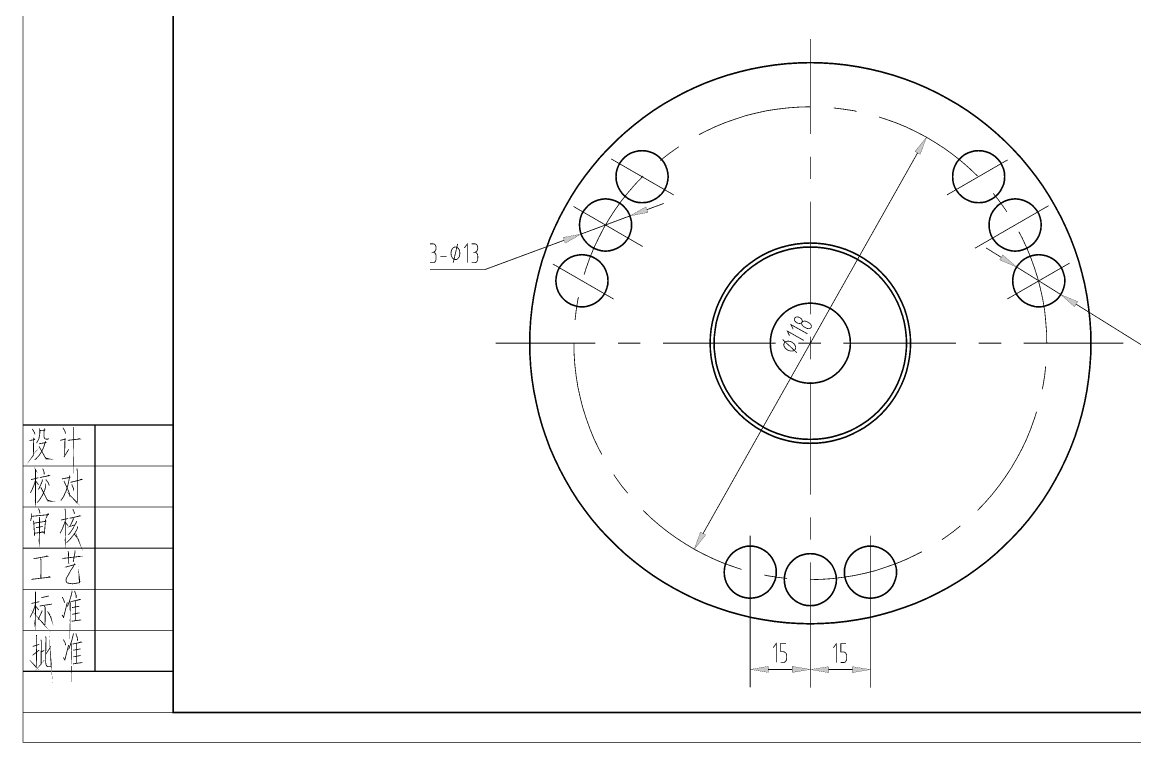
# Model space of a CAD drawing. Header units: millimetres. Extents: x -134 to 1622, y -8 to 444.
# Drawn here: x 0.7 to 276.8, y 0.8 to 179.6 of the extents above; entities that cross this region are included whole.
import ezdxf

# ---------------------------------------------------------------- set-up
doc = ezdxf.new("R2010")
doc.units = ezdxf.units.MM
doc.header["$LTSCALE"] = 0.25
doc.layers.add('H', color=7, linetype='Continuous')
doc.layers.add('P', color=7, linetype='Continuous')

msp = doc.modelspace()

# ---------------------------------------------------------------- hatches: boundary and pattern name
at = {"layer": 'H', "linetype": 'Continuous'}
for points in [[(222.2585, 147.54), (223.5815, 146.799), (225.116, 151.059), (222.2585, 147.54)], [(155.504, 133.782), (156.0065, 132.3795), (151.535, 131.5335), (155.504, 133.782)], [(134.9465, 126.189), (135.476, 124.7595), (139.4435, 127.0095), (134.9465, 126.189)], [(244.0865, 121.8495), (243.293, 120.606), (247.4735, 118.86), (244.0865, 121.8495)], [(262.6610000000001, 110.2605), (261.8675, 108.99), (258.4535, 112.0065), (262.6610000000001, 110.2605)], [(169.025, 53.0835), (170.321, 52.34399999999999), (167.4905, 48.825), (169.025, 53.0835)], [(185.852, 19.746), (185.852, 18.2385), (181.3805, 18.9795), (185.852, 19.746)], [(191.831, 19.746), (191.831, 18.2385), (196.3025, 18.9795), (191.831, 19.746)], [(200.774, 19.668), (200.774, 18.186), (196.3025, 18.9525), (200.774, 19.668)], [(206.7545, 19.668), (206.7545, 18.186), (211.226, 18.9525), (206.7545, 19.668)]]:
    msp.add_hatch(color=256, dxfattribs=at).paths.add_polyline_path(points)

# ---------------------------------------------------------------- linework, layer by layer
at = {"layer": 'P'}
for points, const_width in [([(0.935, 0.8819999999999999), (627.494, 0.8819999999999999), (627.494, 443.9265), (0.935, 443.9265), (0.935, 0.8819999999999999)], 0.198), ([(38.2145, 8.315999999999999), (620.0600000000001, 8.315999999999999), (620.0600000000001, 436.4925), (38.2145, 436.4925), (38.2145, 8.315999999999999)], 0.3945), ([(196.277, 151.8795), (196.277, 175.401)], 0.198), ([(265.9145, 99.942), (265.862, 102.906), (265.6505, 105.8415), (265.3325, 108.7785), (264.9095, 111.7155), (264.3545, 114.627), (263.6660000000001, 117.4575), (262.8725000000001, 120.342), (261.9470000000001, 123.12), (260.888, 125.9235), (259.724, 128.6235), (258.4535, 131.295), (257.051, 133.8885), (255.5705, 136.455), (253.982, 138.942), (252.263, 141.3495), (250.463, 143.6505), (248.558, 145.953), (246.548, 148.122), (244.457, 150.213), (242.288, 152.1975), (240.0395, 154.1025), (237.6845, 155.928), (235.277, 157.647), (232.7885, 159.2355), (230.222, 160.716), (227.63, 162.1185), (224.957, 163.389), (222.2585, 164.553), (219.5075, 165.585), (216.6755, 166.5105), (213.845, 167.3055), (210.9605, 167.9925), (208.0775, 168.549), (205.1405, 168.9975), (202.2035, 169.3155), (199.2395, 169.5015), (196.277, 169.581), (193.34, 169.5015), (190.376, 169.3155), (187.466, 168.9975), (184.529, 168.549), (181.619, 167.9925), (178.7615, 167.3055), (175.904, 166.5105), (173.099, 165.585), (170.321, 164.553), (167.6225, 163.389), (164.9495, 162.1185), (162.3575, 160.716), (159.764, 159.2355), (157.304, 157.647), (154.8965, 155.928), (152.567, 154.1025), (150.2915, 152.1975), (148.1225, 150.213), (146.033, 148.122), (144.0215, 145.953), (142.1165, 143.6505), (140.318, 141.3495), (138.5975, 138.942), (137.0105, 136.455), (135.5285, 133.8885), (134.126, 131.295), (132.8555, 128.6235), (131.666, 125.9235), (130.6595, 123.12), (129.707, 120.342), (128.9135, 117.4575), (128.252, 114.627), (127.67, 111.7155), (127.22, 108.7785), (126.9035, 105.8415), (126.7175, 102.906), (126.665, 99.942), (126.7175, 96.978), (126.9035, 94.041), (127.22, 91.07849999999999), (127.67, 88.1685), (128.252, 85.28399999999999), (128.9135, 82.374), (129.707, 79.569), (130.6595, 76.7385), (131.666, 73.9605), (132.8555, 71.26050000000001), (134.126, 68.61599999999999), (135.5285, 65.99549999999999), (137.0105, 63.42899999999999), (138.5975, 60.94199999999999), (140.318, 58.53449999999999), (142.1165, 56.1795), (144.0215, 53.931), (146.033, 51.7875), (148.1225, 49.698), (150.2915, 47.6865), (152.567, 45.7815), (154.8965, 43.983), (157.304, 42.2625), (159.764, 40.6755), (162.3575, 39.1665), (164.9495, 37.791), (167.6225, 36.495), (170.321, 35.331), (173.099, 34.326), (175.904, 33.37349999999999), (178.7615, 32.5785), (181.619, 31.8645), (184.529, 31.335), (187.466, 30.885), (190.376, 30.5685), (193.34, 30.3825), (196.277, 30.303), (199.2395, 30.3825), (202.2035, 30.5685), (205.1405, 30.885), (208.0775, 31.335), (210.9605, 31.8645), (213.845, 32.5785), (216.6755, 33.37349999999999), (219.5075, 34.326), (222.2585, 35.331), (224.957, 36.495), (227.63, 37.791), (230.222, 39.1665), (232.7885, 40.6755), (235.277, 42.2625), (237.6845, 43.983), (240.0395, 45.7815), (242.288, 47.6865), (244.457, 49.698), (246.548, 51.7875), (248.558, 53.931), (250.463, 56.1795), (252.263, 58.53449999999999), (253.982, 60.94199999999999), (255.5705, 63.42899999999999), (257.051, 65.99549999999999), (258.4535, 68.61599999999999), (259.724, 71.26050000000001), (260.888, 73.9605), (261.9470000000001, 76.7385), (262.8725000000001, 79.569), (263.6660000000001, 82.374), (264.3545, 85.28399999999999), (264.9095, 88.1685), (265.3325, 91.07849999999999), (265.6505, 94.041), (265.862, 96.978), (265.9145, 99.942)], 0.3945), ([(196.277, 158.6265), (193.5785, 158.547), (190.8785, 158.3625), (188.18, 158.0445), (185.4815, 157.647), (182.8625, 157.065), (180.2165, 156.4035), (177.65, 155.5575), (175.0835, 154.6575), (172.5965, 153.6255), (170.1365, 152.4615), (168.6275, 151.668)], 0.198), ([(207.7595, 157.4895), (207.071, 157.647), (204.3725, 158.0445), (202.0445, 158.3355)], 0.198), ([(237.7895, 141.429), (235.805, 143.307), (233.795, 145.08), (231.6515, 146.7735), (229.4555, 148.3605), (227.18, 149.8155), (224.825, 151.218), (222.4445, 152.4615), (220.01, 153.6255), (217.496, 154.6575), (214.9295, 155.5575), (213.3155, 156.087)], 0.198), ([(222.2585, 147.54), (223.5545, 146.799), (225.116, 151.059), (222.2585, 147.54)], 0.057), ([(161.0075, 141.27), (160.928, 142.1955), (160.7165, 143.0955), (160.3985, 143.9415), (159.9755, 144.789), (159.4205, 145.503), (158.759, 146.1645), (158.018, 146.721), (157.2245, 147.1695), (156.3515, 147.4605), (155.4515, 147.6735), (154.526, 147.726), (153.626, 147.6735), (152.726, 147.4605), (151.826, 147.1695), (151.0325, 146.721), (150.3185, 146.1645), (149.657, 145.503), (149.102, 144.789), (148.652, 143.9415), (148.334, 143.0955), (148.1225, 142.1955), (148.07, 141.27), (148.1225, 140.37), (148.334, 139.4445), (148.652, 138.597), (149.102, 137.8035), (149.657, 137.037), (150.3185, 136.401), (151.0325, 135.846), (151.826, 135.423), (152.726, 135.0525), (153.626, 134.8665), (154.526, 134.814), (155.4515, 134.8665), (156.3515, 135.0525), (157.2245, 135.423), (158.018, 135.846), (158.759, 136.401), (159.4205, 137.037), (159.9755, 137.8035), (160.3985, 138.597), (160.7165, 139.4445), (160.928, 140.37), (161.0075, 141.27)], 0.3945), ([(163.6805, 148.704), (163.151, 148.3605), (160.928, 146.7735), (159.077, 145.2915)], 0.198), ([(169.6865, 52.73999999999999), (222.8945, 147.1695)], 0.198), ([(196.277, 140.688), (196.277, 146.271)], 0.198), ([(244.5095, 141.27), (244.457, 142.1955), (244.2725, 143.0955), (243.902, 143.9415), (243.5045, 144.789), (242.9225, 145.503), (242.288, 146.1645), (241.52, 146.721), (240.7265, 147.1695), (239.8805, 147.4605), (238.9535, 147.6735), (238.028, 147.726), (237.128, 147.6735), (236.2295, 147.4605), (235.382, 147.1695), (234.536, 146.721), (233.8205, 146.1645), (233.159, 145.503), (232.604, 144.789), (232.154, 143.9415), (231.836, 143.0955), (231.6515, 142.1955), (231.599, 141.27), (231.6515, 140.37), (231.836, 139.4445), (232.154, 138.597), (232.604, 137.8035), (233.159, 137.037), (233.8205, 136.401), (234.536, 135.846), (235.382, 135.423), (236.2295, 135.0525), (237.128, 134.8665), (238.028, 134.814), (238.9535, 134.8665), (239.8805, 135.0525), (240.7265, 135.423), (241.52, 135.846), (242.288, 136.401), (242.9225, 137.037), (243.5045, 137.8035), (243.902, 138.597), (244.2725, 139.4445), (244.457, 140.37), (244.5095, 141.27)], 0.3945), ([(146.852, 145.689), (162.383, 136.746)], 0.198), ([(245.2505, 145.4505), (230.1965, 136.746)], 0.198), ([(154.79, 141.429), (152.912, 139.47), (151.139, 137.433), (149.4455, 135.3165), (147.8585, 133.0935), (146.402, 130.845), (145.001, 128.49), (143.783, 126.1095), (142.592, 123.6225), (141.587, 121.161), (140.6615, 118.5945), (140.159, 116.955)], 0.198), ([(151.9325, 129.2835), (151.88, 130.2105), (151.6685, 131.0835), (151.3505, 131.9835), (150.9275, 132.777), (150.3455, 133.491), (149.7095, 134.1795), (148.9685, 134.7075), (148.1495, 135.1575), (147.302, 135.4755), (146.3765, 135.687), (145.4495, 135.7665), (144.5765, 135.687), (143.651, 135.4755), (142.778, 135.1575), (141.9575, 134.7075), (141.2435, 134.1795), (140.609, 133.491), (140.027, 132.777), (139.577, 131.9835), (139.259, 131.0835), (139.0745, 130.2105), (139.0205, 129.2835), (139.0745, 128.358), (139.259, 127.485), (139.577, 126.585), (140.027, 125.7915), (140.609, 125.0505), (141.2435, 124.389), (141.9575, 123.861), (142.778, 123.411), (143.651, 123.093), (144.5765, 122.8545), (145.4495, 122.802), (146.3765, 122.8545), (147.302, 123.093), (148.1495, 123.411), (148.9685, 123.861), (149.7095, 124.389), (150.3455, 125.0505), (150.9275, 125.7915), (151.3505, 126.585), (151.6685, 127.485), (151.88, 128.358), (151.9325, 129.2835)], 0.3945), ([(253.559, 129.2835), (253.5065, 130.2105), (253.3205, 131.0835), (253.004, 131.9835), (252.554, 132.777), (251.9975, 133.491), (251.336, 134.1795), (250.622, 134.7075), (249.776, 135.1575), (248.9285, 135.4755), (248.0285, 135.687), (247.13, 135.7665), (246.203, 135.687), (245.2775, 135.4755), (244.4315, 135.1575), (243.6365, 134.7075), (242.87, 134.1795), (242.2355, 133.491), (241.652, 132.777), (241.2035, 131.9835), (240.8855, 131.0835), (240.6995, 130.2105), (240.647, 129.2835), (240.6995, 128.358), (240.8855, 127.485), (241.2035, 126.585), (241.652, 125.7915), (242.2355, 125.0505), (242.87, 124.389), (243.6365, 123.861), (244.4315, 123.411), (245.2775, 123.093), (246.203, 122.8545), (247.13, 122.802), (248.0285, 122.8545), (248.9285, 123.093), (249.776, 123.411), (250.622, 123.861), (251.336, 124.389), (251.9975, 125.0505), (252.554, 125.7915), (253.004, 126.585), (253.3205, 127.485), (253.5065, 128.358), (253.559, 129.2835)], 0.3945), ([(245.066, 132.5385), (244.6955, 133.0935), (243.1085, 135.3165), (241.652, 137.142)], 0.198), ([(137.513, 133.8885), (154.6835, 123.939)], 0.198), ([(155.4785, 133.782), (156.0065, 132.3795), (151.5095, 131.5335), (155.4785, 133.782)], 0.057), ([(155.7425, 133.0935), (159.923, 134.6295)], 0.198), ([(196.277, 107.112), (196.277, 135.078)], 0.198), ([(255.4115, 134.073), (237.128, 123.516)], 0.198), ([(151.5095, 131.5335), (139.418, 127.035)], 0.198), ([(134.9465, 126.189), (135.449, 124.7595), (139.418, 127.035), (134.9465, 126.189)], 0.057), ([(254.9615, 99.942), (254.909, 102.6405), (254.696, 105.339), (254.432, 108.0375), (253.982, 110.7375), (253.4, 113.3835), (252.7385, 116.0025), (251.918, 118.5945), (250.9925, 121.161), (249.9875, 123.6225), (248.8235, 126.1095), (248.0285, 127.5915)], 0.198), ([(135.2105, 125.5005), (115.4195, 118.1715), (101.9525, 118.1715)], 0.198), ([(101.9525, 124.6005), (102.6935, 124.6005)], 0.198), ([(102.6935, 122.511), (102.905, 122.5905), (103.1435, 122.7495), (103.3025, 122.961), (103.382, 123.252), (103.4075, 123.5685), (103.382, 123.8865), (103.3025, 124.2045), (103.1435, 124.416), (102.905, 124.575), (102.6935, 124.6005)], 0.198), ([(107.6675, 119.9175), (108.779, 124.6005)], 0.198), ([(111.1865, 119.9175), (111.1865, 124.6005), (110.4455, 123.5685)], 0.198), ([(112.271, 124.6005), (113.039, 124.6005)], 0.198), ([(113.039, 122.511), (113.2505, 122.5905), (113.462, 122.7495), (113.648, 122.961), (113.726, 123.252), (113.78, 123.5685), (113.726, 123.8865), (113.648, 124.2045), (113.462, 124.416), (113.2505, 124.575), (113.039, 124.6005)], 0.198), ([(221.147, 99.942), (221.0945, 101.715), (220.883, 103.461), (220.565, 105.207), (220.142, 106.953), (219.587, 108.6465), (218.8985, 110.2605), (218.105, 111.8475), (217.205, 113.3835), (216.2, 114.8385), (215.0885, 116.241), (213.872, 117.537), (212.5745, 118.7535), (211.172, 119.838), (209.717, 120.87), (208.1825, 121.77), (206.5955, 122.5635), (204.9815, 123.252), (203.315, 123.7815), (201.5945, 124.23), (199.8485, 124.548), (198.0755, 124.734), (196.277, 124.8135), (194.504, 124.734), (192.758, 124.548), (191.012, 124.23), (189.2645, 123.7815), (187.598, 123.252), (185.9585, 122.5635), (184.37, 121.77), (182.8625, 120.87), (181.4075, 119.838), (180.005, 118.7535), (178.709, 117.537), (177.491, 116.241), (176.3795, 114.8385), (175.3745, 113.3835), (174.4745, 111.8475), (173.681, 110.2605), (172.994, 108.6465), (172.4375, 106.953), (171.9875, 105.207), (171.671, 103.461), (171.485, 101.715), (171.4325, 99.942), (171.485, 98.16899999999998), (171.671, 96.42299999999999), (171.9875, 94.67699999999999), (172.4375, 92.931), (172.994, 91.2375), (173.681, 89.62349999999999), (174.4745, 88.035), (175.3745, 86.50049999999999), (176.3795, 85.0455), (177.491, 83.66999999999999), (178.709, 82.347), (180.005, 81.156), (181.4075, 80.04599999999999), (182.8625, 79.014), (184.37, 78.14099999999999), (185.9585, 77.34599999999999), (187.598, 76.63199999999999), (189.2645, 76.1025), (191.012, 75.6525), (192.758, 75.336), (194.504, 75.14999999999999), (196.277, 75.0975), (198.0755, 75.14999999999999), (199.8485, 75.336), (201.5945, 75.6525), (203.315, 76.1025), (204.9815, 76.63199999999999), (206.5955, 77.34599999999999), (208.1825, 78.14099999999999), (209.717, 79.014), (211.172, 80.04599999999999), (212.5745, 81.156), (213.872, 82.347), (215.0885, 83.66999999999999), (216.2, 85.0455), (217.205, 86.50049999999999), (218.105, 88.035), (218.8985, 89.62349999999999), (219.587, 91.2375), (220.142, 92.931), (220.565, 94.67699999999999), (220.883, 96.42299999999999), (221.0945, 98.16899999999998), (221.147, 99.942)], 0.3945), ([(102.6935, 122.511), (102.35, 122.511)], 0.198), ([(103.4075, 121.479), (103.382, 121.8225), (103.3025, 122.1135), (103.1435, 122.325), (102.905, 122.484), (102.6935, 122.511)], 0.198), ([(103.4075, 121.479), (103.4075, 120.9765)], 0.198), ([(104.519, 121.479), (106.028, 121.479)], 0.198), ([(109.334, 122.2725), (109.2815, 122.67), (109.202, 123.066), (109.0175, 123.384), (108.779, 123.6225), (108.5405, 123.7815), (108.2495, 123.807), (107.9585, 123.7815), (107.6675, 123.6225), (107.456, 123.384), (107.2715, 123.066), (107.165, 122.67), (107.138, 122.2725), (107.165, 121.8495), (107.2715, 121.479), (107.456, 121.161), (107.6675, 120.897), (107.9585, 120.738), (108.2495, 120.711), (108.5405, 120.738), (108.779, 120.897), (109.0175, 121.161), (109.202, 121.479), (109.2815, 121.8495), (109.334, 122.2725)], 0.198), ([(113.039, 122.511), (112.6685, 122.511)], 0.198), ([(113.78, 121.479), (113.726, 121.8225), (113.648, 122.1135), (113.462, 122.325), (113.2505, 122.484), (113.039, 122.511)], 0.198), ([(113.78, 121.479), (113.78, 120.9765)], 0.198), ([(146.0855, 115.446), (146.033, 116.373), (145.7945, 117.246), (145.4765, 118.146), (145.0535, 118.9395), (144.497, 119.6535), (143.837, 120.342), (143.096, 120.87), (142.301, 121.32), (141.428, 121.638), (140.5295, 121.8225), (139.6025, 121.929), (138.704, 121.8225), (137.804, 121.638), (136.904, 121.32), (136.1105, 120.87), (135.3965, 120.342), (134.735, 119.6535), (134.1785, 118.9395), (133.7285, 118.146), (133.412, 117.246), (133.226, 116.373), (133.1465, 115.446), (133.226, 114.5205), (133.412, 113.6205), (133.7285, 112.7475), (134.1785, 111.954), (134.735, 111.213), (135.3965, 110.5515), (136.1105, 110.022), (136.904, 109.5735), (137.804, 109.2555), (138.704, 109.017), (139.6025, 108.9645), (140.5295, 109.017), (141.428, 109.2555), (142.301, 109.5735), (143.096, 110.022), (143.837, 110.5515), (144.497, 111.213), (145.0535, 111.954), (145.4765, 112.7475), (145.7945, 113.6205), (146.033, 114.5205), (146.0855, 115.446)], 0.3945), ([(220.169, 99.942), (220.0895, 101.661), (219.9035, 103.329), (219.6125, 105.0225), (219.1895, 106.689), (218.6345, 108.303), (217.9985, 109.8645), (217.232, 111.372), (216.3845, 112.827), (215.4065, 114.2295), (214.322, 115.5795), (213.1835, 116.823), (211.913, 117.987), (210.617, 119.0445), (209.2145, 119.997), (207.707, 120.897), (206.198, 121.6635), (204.638, 122.2995), (203.024, 122.829), (201.356, 123.2775), (199.6895, 123.5685), (197.996, 123.7545), (196.277, 123.807), (194.5835, 123.7545), (192.89, 123.5685), (191.1965, 123.2775), (189.557, 122.829), (187.943, 122.2995), (186.3815, 121.6635), (184.847, 120.897), (183.392, 119.997), (181.9895, 119.0445), (180.6665, 117.987), (179.396, 116.823), (178.259, 115.5795), (177.1745, 114.2295), (176.222, 112.827), (175.322, 111.372), (174.581, 109.8645), (173.9465, 108.303), (173.39, 106.689), (172.94, 105.0225), (172.676, 103.329), (172.4645, 101.661), (172.412, 99.942), (172.4645, 98.2215), (172.676, 96.555), (172.94, 94.86149999999999), (173.39, 93.222), (173.9465, 91.608), (174.581, 90.04650000000001), (175.322, 88.512), (176.222, 87.057), (177.1745, 85.6275), (178.259, 84.3315), (179.396, 83.06099999999999), (180.6665, 81.897), (181.9895, 80.83949999999999), (183.392, 79.887), (184.847, 78.987), (186.3815, 78.219), (187.943, 77.5845), (189.557, 77.055), (191.1965, 76.60499999999999), (192.89, 76.314), (194.5835, 76.1295), (196.277, 76.077), (197.996, 76.1295), (199.6895, 76.314), (201.356, 76.60499999999999), (203.024, 77.055), (204.638, 77.5845), (206.198, 78.219), (207.707, 78.987), (209.2145, 79.887), (210.617, 80.83949999999999), (211.913, 81.897), (213.1835, 83.06099999999999), (214.322, 84.3315), (215.4065, 85.6275), (216.3845, 87.057), (217.232, 88.512), (217.9985, 90.04650000000001), (218.6345, 91.608), (219.1895, 93.222), (219.6125, 94.86149999999999), (219.9035, 96.555), (220.0895, 98.2215), (220.169, 99.942)], 0.3945), ([(243.6905, 121.2405), (239.8805, 123.5955)], 0.198), ([(244.061, 121.8495), (243.266, 120.606), (247.4735, 118.86), (244.061, 121.8495)], 0.057), ([(259.433, 115.446), (259.3805, 116.373), (259.1420000000001, 117.246), (258.824, 118.146), (258.4010000000001, 118.9395), (257.8445, 119.6535), (257.1845, 120.342), (256.4435, 120.87), (255.6485, 121.32), (254.7755, 121.638), (253.877, 121.8225), (252.95, 121.929), (252.0515, 121.8225), (251.1515, 121.638), (250.304, 121.32), (249.458, 120.87), (248.744, 120.342), (248.0825, 119.6535), (247.526, 118.9395), (247.076, 118.146), (246.7595, 117.246), (246.5735, 116.373), (246.494, 115.446), (246.5735, 114.5205), (246.7595, 113.6205), (247.076, 112.7475), (247.526, 111.954), (248.0825, 111.213), (248.744, 110.5515), (249.458, 110.022), (250.304, 109.5735), (251.1515, 109.2555), (252.0515, 109.017), (252.95, 108.9645), (253.877, 109.017), (254.7755, 109.2555), (255.6485, 109.5735), (256.4435, 110.022), (257.1845, 110.5515), (257.8445, 111.213), (258.4010000000001, 111.954), (258.824, 112.7475), (259.1420000000001, 113.6205), (259.3805, 114.5205), (259.433, 115.446)], 0.3945), ([(102.6935, 119.9175), (101.9525, 119.9175)], 0.198), ([(102.6935, 119.9175), (102.905, 119.9715), (103.1435, 120.1035), (103.3025, 120.3675), (103.382, 120.633), (103.4075, 120.9765)], 0.198), ([(113.039, 119.9175), (112.271, 119.9175)], 0.198), ([(113.039, 119.9175), (113.2505, 119.9715), (113.462, 120.1035), (113.648, 120.3675), (113.726, 120.633), (113.78, 120.9765)], 0.198), ([(132.407, 119.601), (147.488, 110.895)], 0.198), ([(260.6495, 119.838), (245.1185, 110.895)], 0.198), ([(247.4735, 118.86), (258.4535, 112.0065)], 0.198), ([(138.7565, 111.372), (138.5975, 110.7375), (138.1745, 108.0375), (137.909, 105.684)], 0.198), ([(262.634, 110.2605), (261.8405, 108.99), (258.4535, 112.0065), (262.634, 110.2605)], 0.057), ([(206.225, 99.942), (206.1725, 101.0535), (205.961, 102.165), (205.6955, 103.2225), (205.2455, 104.2545), (204.6905, 105.2595), (204.056, 106.1325), (203.3405, 106.953), (202.4675, 107.721), (201.5945, 108.3555), (200.6165, 108.885), (199.5845, 109.335), (198.4985, 109.626), (197.3885, 109.8105), (196.277, 109.89), (195.1655, 109.8105), (194.054, 109.626), (193.022, 109.335), (191.9645, 108.885), (190.985, 108.3555), (190.085, 107.721), (189.2645, 106.953), (188.498, 106.1325), (187.8635, 105.2595), (187.334, 104.2545), (186.884, 103.2225), (186.593, 102.165), (186.407, 101.0535), (186.3545, 99.942), (186.407, 98.8305), (186.593, 97.719), (186.884, 96.66149999999999), (187.334, 95.6295), (187.8635, 94.64999999999999), (188.498, 93.75), (189.2645, 92.904), (190.085, 92.163), (190.985, 91.52850000000001), (191.9645, 90.999), (193.022, 90.54899999999999), (194.054, 90.258), (195.1655, 90.0735), (196.277, 90.0195), (197.3885, 90.0735), (198.4985, 90.258), (199.5845, 90.54899999999999), (200.6165, 90.999), (201.5945, 91.52850000000001), (202.4675, 92.163), (203.3405, 92.904), (204.056, 93.75), (204.6905, 94.64999999999999), (205.2455, 95.6295), (205.6955, 96.66149999999999), (205.961, 97.719), (206.1725, 98.8305), (206.225, 99.942)], 0.3945), ([(262.2380000000001, 109.626), (285.971, 94.836), (308.5925, 94.836)], 0.198), ([(193.658, 106.2915), (193.367, 106.4235), (193.049, 106.4775), (192.758, 106.4505), (192.5465, 106.3185), (192.3875, 106.1595), (192.308, 105.948), (192.3605, 105.684), (192.467, 105.4455), (192.6785, 105.207), (192.9425, 105.0225), (193.2335, 104.889), (193.5515, 104.8365), (193.8155, 104.8635), (194.054, 104.9685), (194.213, 105.1545), (194.2925, 105.366), (194.2655, 105.63), (194.1335, 105.8955), (193.949, 106.107), (193.658, 106.2915)], 0.198), ([(195.4835, 105.2865), (195.1655, 105.393), (194.9015, 105.4455), (194.6105, 105.393), (194.372, 105.3135), (194.213, 105.1545), (194.1335, 104.916), (194.1605, 104.6775), (194.2925, 104.4135), (194.504, 104.175), (194.768, 103.9635)], 0.198), ([(195.218, 103.725), (195.536, 103.593), (195.8, 103.566), (196.091, 103.566), (196.3295, 103.6995), (196.4885, 103.8585), (196.541, 104.07), (196.5155, 104.334), (196.409, 104.5725), (196.1975, 104.8365), (195.932, 105.0225)], 0.198), ([(195.4835, 105.2865), (195.932, 105.0225)], 0.198), ([(194.663, 100.6305), (190.562, 102.9585), (191.117, 101.7945)], 0.198), ([(195.5885, 102.27), (191.4875, 104.5455), (192.044, 103.4085)], 0.198), ([(195.218, 103.725), (194.768, 103.9635)], 0.198), ([(118.2245, 99.942), (142.937, 99.942)], 0.198), ([(137.618, 99.942), (137.672, 97.24350000000001), (137.8565, 94.518), (138.1745, 91.845), (138.5975, 89.1465), (139.1795, 86.50049999999999), (139.841, 83.8815), (140.6615, 81.315), (141.587, 78.723), (142.592, 76.236), (143.783, 73.77449999999999), (144.5765, 72.29249999999999)], 0.198), ([(148.5455, 99.942), (154.1285, 99.942)], 0.198), ([(159.737, 99.942), (187.7045, 99.942)], 0.198), ([(192.9425, 97.587), (189.398, 100.8675)], 0.198), ([(191.726, 100.206), (191.3285, 100.365), (190.958, 100.4445), (190.6145, 100.4445), (190.244, 100.365), (190.0055, 100.233), (189.821, 99.99449999999999), (189.7145, 99.7305), (189.7145, 99.4125), (189.821, 99.096), (190.0325, 98.77799999999999), (190.2965, 98.487), (190.6415, 98.2485), (191.012, 98.1165), (191.408, 98.00999999999999), (191.753, 98.00999999999999), (192.0965, 98.064), (192.3605, 98.2215), (192.5465, 98.46), (192.626, 98.751), (192.626, 99.042), (192.5195, 99.36000000000001), (192.308, 99.7035), (192.0695, 99.942), (191.726, 100.206)], 0.198), ([(193.313, 99.942), (198.896, 99.942)], 0.198), ([(196.277, 95.946), (196.277, 101.529)], 0.198), ([(204.479, 99.942), (232.445, 99.942)], 0.198), ([(238.028, 99.942), (243.6635, 99.942)], 0.198), ([(249.2465, 99.942), (273.9845, 99.942)], 0.198), ([(254.9615, 99.942), (254.9615, 99.942)], 0.198), ([(253.823, 88.485), (253.982, 89.1465), (254.432, 91.845), (254.6705, 94.2)], 0.198), ([(196.277, 62.3445), (196.277, 90.31049999999999)], 0.198), ([(237.7895, 58.455), (239.669, 60.4125), (241.4405, 62.45099999999999), (243.1085, 64.5675), (244.6955, 66.789), (246.1775, 69.039), (247.553, 71.394), (248.8235, 73.77449999999999), (249.9875, 76.236), (250.9925, 78.723), (251.918, 81.315), (252.422, 82.929)], 0.198), ([(0.935, 79.6485), (38.2145, 79.6485)], 0.3945), ([(3.236, 78.669), (3.7925, 77.7165), (3.871999999999999, 77.3205)], 0.198), ([(5.036, 78.82799999999999), (5.0885, 78.1935), (5.0885, 77.505), (4.983499999999999, 76.896), (4.877, 76.2615), (4.6655, 75.8385), (4.4795, 75.495), (4.268, 75.14999999999999)], 0.198), ([(5.1155, 78.273), (6.384499999999999, 78.378), (6.3065, 78.6165), (6.1475, 78.0615), (6.1475, 77.5575), (6.1475, 77.1345), (6.1475, 76.6845), (6.2, 76.473), (6.3065, 76.2615), (6.491000000000001, 76.182), (6.7025, 76.1295), (7.020499999999999, 76.1295), (7.205, 76.182), (7.337000000000001, 76.314)], 0.198), ([(10.8305, 78.96), (11.2265, 78.273), (11.3855, 77.9025), (11.465, 77.505)], 0.198), ([(13.4765, 79.146), (13.502, 78.669), (13.502, 70.59899999999999), (13.4765, 71.1555), (13.502, 71.8425)], 0.198), ([(18.794, 18.5025), (18.794, 79.6485)], 0.3945), ([(2.549, 75.786), (3.7925, 76.023), (3.6065, 76.314), (3.553999999999999, 75.786), (3.5015, 72.108), (3.29, 71.8425), (4.268, 73.272)], 0.198), ([(4.877, 74.96549999999999), (6.649999999999999, 75.309), (6.518, 75.495), (6.332, 74.96549999999999), (6.0935, 74.2515), (5.881999999999999, 73.722), (5.618, 73.2195), (5.2745, 72.6105), (4.877, 72.02850000000001), (4.427, 71.55149999999999), (4.1105, 71.208), (3.8195, 71.0235)], 0.198), ([(10.142, 75.8385), (11.4395, 76.1295), (11.333, 76.2615), (11.2535, 71.976), (11.069, 71.685), (12.2855, 73.6155)], 0.198), ([(12.047, 75.8385), (15.0365, 76.182), (14.879, 76.2615), (14.4815, 76.1295)], 0.198), ([(4.904, 74.33099999999999), (6.623, 71.26050000000001), (7.496, 71.208), (6.623, 71.4195), (6.384499999999999, 71.685)], 0.198), ([(0.935, 69.46199999999999), (38.2145, 69.46199999999999)], 0.198), ([(3.924499999999999, 68.8275), (4.136, 68.40299999999999), (4.031, 68.53649999999999), (4.031, 60.387), (3.9515, 60.8895), (4.031, 61.551)], 0.198), ([(4.717999999999999, 66.55199999999999), (2.9195, 66.075)], 0.198), ([(5.1155, 66.6045), (7.470499999999999, 67.08), (7.2845, 67.1865), (7.046, 67.0275)], 0.198), ([(5.8295, 68.8275), (6.068000000000001, 68.1915), (6.172999999999999, 67.7955), (6.172999999999999, 67.371)], 0.198), ([(10.592, 66.261), (12.6035, 66.657), (12.497, 66.8955), (12.338, 66.075), (12.179, 65.229), (11.9675, 64.329), (11.597, 63.2445), (11.174, 62.3175), (11.147, 62.18549999999999), (10.778, 61.551), (10.301, 60.8895)], 0.198), ([(14.297, 68.88), (14.402, 68.139), (14.402, 63.033), (14.402, 62.901), (14.429, 61.1535), (14.402, 60.4665), (14.3225, 60.3075), (13.3175, 61.44449999999999), (14.3225, 60.4665)], 0.198), ([(12.7085, 65.493), (12.8675, 65.4405), (15.5405, 66.1275), (15.3545, 66.207), (15.143, 66.075)], 0.198), ([(147.5135, 67.3455), (147.8585, 66.789), (149.4455, 64.5675), (150.953, 62.742)], 0.198), ([(4.031, 66.075), (3.7925, 65.07), (3.449, 64.2495), (3.131, 63.483), (2.7605, 62.82149999999999)], 0.198), ([(4.1105, 65.7045), (4.745, 64.8315)], 0.198), ([(6.543500000000001, 65.07), (6.5705, 64.5405), (6.332, 63.56099999999999), (6.041, 62.82149999999999), (5.7245, 62.18549999999999), (5.431999999999999, 61.70999999999999), (5.140999999999999, 61.233), (4.8245, 60.81), (4.427, 60.387)], 0.198), ([(5.7245, 66.1275), (5.6705, 65.5995), (5.220499999999999, 64.62), (4.904, 63.90600000000001), (4.717999999999999, 63.64049999999999)], 0.198), ([(5.3, 64.1175), (5.431999999999999, 64.011), (7.046, 60.81), (7.945999999999999, 60.73049999999999), (7.1255, 60.94199999999999), (6.8615, 61.233)], 0.198), ([(6.5705, 66.1275), (7.1525, 65.361), (7.2845, 65.0175), (7.470499999999999, 64.62)], 0.198), ([(11.069, 65.78399999999999), (12.2855, 63.0855), (12.524, 62.3175), (12.5765, 61.842)], 0.198), ([(13.0265, 64.88399999999999), (13.4495, 63.8535), (13.502, 63.3765)], 0.198), ([(0.935, 59.27549999999999), (38.2145, 59.27549999999999)], 0.198), ([(4.771999999999999, 58.932), (5.036, 58.2705), (5.1155, 57.74099999999999)], 0.198), ([(11.2805, 58.85250000000001), (11.465, 58.50749999999999)], 0.198), ([(11.4395, 58.5615), (11.4395, 50.439), (11.3855, 51.0465), (11.4395, 51.735)], 0.198), ([(13.2905, 58.7205), (13.6085, 58.032), (13.661, 57.74099999999999), (13.6085, 57.555)], 0.198), ([(154.79, 58.455), (156.7475, 56.577), (158.7845, 54.80399999999999), (160.928, 53.1105), (163.151, 51.5235), (165.3995, 50.0685), (167.7545, 48.666), (170.1365, 47.4225), (172.5965, 46.2585), (175.0835, 45.2265), (177.65, 44.3265), (179.264, 43.797)], 0.198), ([(3.0785, 57.74099999999999), (3.0785, 57.13199999999999), (2.999, 56.682), (2.8925, 56.154), (2.813, 55.809)], 0.198), ([(3.0785, 56.973), (7.258999999999999, 57.39749999999999), (7.1525, 57.6345), (6.623, 56.4975)], 0.198), ([(3.5015, 55.91549999999999), (3.6065, 55.28100000000001), (3.7925, 52.2105), (3.7655, 52.79249999999999), (6.041, 53.05799999999999), (5.777, 53.1375), (5.2745, 52.9785)], 0.198), ([(6.041, 53.05799999999999), (6.226999999999999, 52.73999999999999), (6.518, 56.0475), (6.623, 55.7565), (3.686, 55.28100000000001)], 0.198), ([(4.9295, 56.7885), (5.036, 56.682), (4.983499999999999, 50.385), (4.904, 50.994), (4.983499999999999, 51.735)], 0.198), ([(11.465, 55.968), (11.069, 54.8565), (10.751, 54.03599999999999), (10.46, 53.4015), (10.1165, 52.79249999999999)], 0.198), ([(12.1265, 56.44499999999999), (10.328, 56.0475)], 0.198), ([(11.465, 55.4925), (12.074, 54.645)], 0.198), ([(13.397, 56.577), (13.37, 56.154), (12.5765, 54.51300000000001), (12.497, 54.4605), (13.9265, 54.9105)], 0.198), ([(12.497, 56.4975), (15.0905, 57.0795), (14.9045, 57.13199999999999), (14.5085, 56.9205)], 0.198), ([(14.1905, 55.809), (14.1635, 55.4925), (13.6085, 54.4605)], 0.198), ([(196.277, 51.17849999999999), (196.277, 56.7615)], 0.198), ([(4.163, 54.16949999999999), (5.8295, 54.4605)], 0.198), ([(14.5085, 54.4605), (14.402, 53.958), (13.847, 52.872), (13.2905, 52.158), (12.683, 51.39149999999999), (12.179, 50.86199999999999), (11.756, 50.439)], 0.198), ([(13.556, 54.381), (13.1585, 53.6925), (12.683, 52.9785), (12.179, 52.3695)], 0.198), ([(13.661, 52.581), (14.588, 51.39149999999999), (14.7725, 50.86199999999999), (14.4815, 51.54899999999999)], 0.198), ([(169.025, 53.0835), (170.321, 52.34399999999999), (167.4905, 48.825), (169.025, 53.0835)], 0.057), ([(228.9005, 51.17849999999999), (229.4555, 51.5235), (231.6515, 53.1105), (233.504, 54.5925)], 0.198), ([(187.8365, 43.11), (187.784, 44.0355), (187.598, 44.961), (187.2275, 45.8085), (186.8045, 46.602), (186.2495, 47.343), (185.6135, 48.00449999999999), (184.847, 48.53399999999999), (184.0535, 48.98249999999999), (183.206, 49.3275), (182.2805, 49.539), (181.3535, 49.5915), (180.455, 49.539), (179.555, 49.3275), (178.709, 48.98249999999999), (177.8615, 48.53399999999999), (177.1475, 48.00449999999999), (176.486, 47.343), (175.9295, 46.602), (175.481, 45.8085), (175.163, 44.961), (174.977, 44.0355), (174.9245, 43.11), (174.977, 42.183), (175.163, 41.31), (175.481, 40.437), (175.9295, 39.61649999999999), (176.486, 38.8755), (177.1475, 38.214), (177.8615, 37.68599999999999), (178.709, 37.236), (179.555, 36.91799999999999), (180.455, 36.7335), (181.3535, 36.654), (182.2805, 36.7335), (183.206, 36.91799999999999), (184.0535, 37.236), (184.847, 37.68599999999999), (185.6135, 38.214), (186.2495, 38.8755), (186.8045, 39.61649999999999), (187.2275, 40.437), (187.598, 41.31), (187.784, 42.183), (187.8365, 43.11)], 0.3945), ([(181.3535, 34.2465), (181.3535, 52.185)], 0.198), ([(217.682, 43.11), (217.628, 44.0355), (217.391, 44.961), (217.073, 45.8085), (216.65, 46.602), (216.0935, 47.343), (215.432, 48.00449999999999), (214.691, 48.53399999999999), (213.8975, 48.98249999999999), (213.0245, 49.3275), (212.1245, 49.539), (211.199, 49.5915), (210.299, 49.539), (209.4005, 49.3275), (208.5005, 48.98249999999999), (207.707, 48.53399999999999), (206.993, 48.00449999999999), (206.3315, 47.343), (205.775, 46.602), (205.325, 45.8085), (205.0085, 44.961), (204.797, 44.0355), (204.743, 43.11), (204.797, 42.183), (205.0085, 41.31), (205.325, 40.437), (205.775, 39.61649999999999), (206.3315, 38.8755), (206.993, 38.214), (207.707, 37.68599999999999), (208.5005, 37.236), (209.4005, 36.91799999999999), (210.299, 36.7335), (211.199, 36.654), (212.1245, 36.7335), (213.0245, 36.91799999999999), (213.8975, 37.236), (214.691, 37.68599999999999), (215.432, 38.214), (216.0935, 38.8755), (216.65, 39.61649999999999), (217.073, 40.437), (217.391, 41.31), (217.628, 42.183), (217.682, 43.11)], 0.3945), ([(211.199, 34.8015), (211.199, 52.185)], 0.198), ([(0.935, 49.089), (38.2145, 49.089)], 0.198), ([(3.526999999999999, 46.443), (7.046, 47.07749999999999), (6.8615, 47.157), (6.5705, 47.02499999999999)], 0.198), ([(10.6985, 46.5225), (15.0635, 47.02499999999999), (14.7455, 47.07749999999999), (14.429, 46.92)], 0.198), ([(12.0995, 48.321), (12.206, 47.898), (12.2855, 45.1995)], 0.198), ([(13.82, 48.53399999999999), (13.82, 48.03), (13.37, 45.6225)], 0.198), ([(202.7585, 41.25749999999999), (202.706, 42.183), (202.4675, 43.083), (202.151, 43.92899999999999), (201.7265, 44.7765), (201.1715, 45.4905), (200.51, 46.152), (199.769, 46.7085), (198.9755, 47.157), (198.1025, 47.44799999999999), (197.2025, 47.66099999999999), (196.277, 47.7135), (195.377, 47.66099999999999), (194.477, 47.44799999999999), (193.5785, 47.157), (192.7835, 46.7085), (192.0695, 46.152), (191.408, 45.4905), (190.853, 44.7765), (190.403, 43.92899999999999), (190.085, 43.083), (189.9005, 42.183), (189.821, 41.25749999999999), (189.9005, 40.3575), (190.085, 39.432), (190.403, 38.5845), (190.853, 37.791), (191.408, 37.0245), (192.0695, 36.3885), (192.7835, 35.8335), (193.5785, 35.4105), (194.477, 35.04), (195.377, 34.854), (196.277, 34.8015), (197.2025, 34.854), (198.1025, 35.04), (198.9755, 35.4105), (199.769, 35.8335), (200.51, 36.3885), (201.1715, 37.0245), (201.7265, 37.791), (202.151, 38.5845), (202.4675, 39.432), (202.706, 40.3575), (202.7585, 41.25749999999999)], 0.3945), ([(196.277, 41.25749999999999), (198.9755, 41.337), (201.7265, 41.5215), (204.3725, 41.8395), (207.071, 42.2625), (209.717, 42.819), (212.363, 43.48049999999999), (214.9295, 44.3265), (217.496, 45.2265), (220.01, 46.2585), (222.4445, 47.4225), (223.952, 48.189)], 0.198), ([(5.3, 46.5225), (5.406499999999999, 45.9675), (5.353999999999999, 41.628)], 0.198), ([(11.306, 44.433), (11.4125, 44.379)], 0.198), ([(11.492, 44.379), (13.82, 45.01499999999999), (13.688, 45.147), (13.37, 44.433), (12.761, 43.5585), (12.338, 42.73949999999999), (11.8085, 41.8395), (11.651, 41.496), (11.597, 41.151), (11.651, 40.86), (11.756, 40.569), (11.9675, 40.437), (12.2585, 40.3845), (12.6035, 40.305), (13.1855, 40.2255), (13.793, 40.305), (14.1905, 40.3845), (14.6135, 40.437), (14.9315, 40.569), (15.0365, 40.728), (14.825, 42.2625), (14.9045, 40.6755)], 0.198), ([(196.277, 22.0485), (196.277, 45.59699999999999)], 0.198), ([(3.0245, 41.337), (7.655, 41.892), (7.523, 42.02399999999999), (7.1255, 41.8395)], 0.198), ([(184.847, 42.42149999999999), (185.4815, 42.2625), (188.18, 41.8395), (190.535, 41.5485)], 0.198), ([(0.935, 38.8755), (38.2145, 38.8755)], 0.198), ([(4.031, 38.3205), (4.004, 31.071), (3.924499999999999, 29.775), (3.845, 30.4365), (3.9515, 31.203)], 0.198), ([(5.459, 36.786), (7.337000000000001, 37.209)], 0.198), ([(10.6445, 36.94499999999999), (10.9895, 36.309), (11.2535, 35.5425)], 0.198), ([(13.079, 38.532), (13.079, 38.1885), (12.7085, 36.7335), (12.338, 35.622), (11.915, 34.53749999999999)], 0.198), ([(12.6035, 36.045), (12.683, 31.36200000000001), (12.6035, 30.4365), (12.5765, 29.775), (12.5765, 30.3825)], 0.198), ([(12.8945, 35.8335), (15.116, 36.309), (15.0365, 36.3885), (14.6135, 36.2565), (13.9265, 36.045), (13.9265, 31.071)], 0.198), ([(13.7135, 38.47949999999999), (14.111, 37.36799999999999), (14.111, 37.077), (14.138, 36.7335)], 0.198), ([(4.031, 35.30399999999999), (3.8195, 34.458), (3.449, 33.4785), (3.0245, 32.60549999999999), (2.681, 31.8915)], 0.198), ([(6.2525, 34.72199999999999), (6.4115, 34.326), (6.4115, 30.8595), (6.359, 30.0915), (6.332, 29.8545), (5.431999999999999, 30.939), (6.332, 29.9595)], 0.198), ([(2.999, 35.3565), (4.9565, 35.781)], 0.198), ([(4.136, 34.617), (4.8245, 33.717)], 0.198), ([(5.6705, 33.6105), (5.618, 33.37349999999999), (4.6385, 31.2825)], 0.198), ([(5.063, 34.72199999999999), (8.078000000000001, 35.199)], 0.198), ([(7.020499999999999, 33.37349999999999), (7.840999999999998, 31.971), (7.973, 31.4415), (7.655, 32.3145)], 0.198), ([(10.592, 32.526), (10.9895, 31.8915), (11.915, 35.622)], 0.198), ([(13.079, 34.326), (14.9045, 34.6695)], 0.198), ([(13.1315, 32.65799999999999), (14.9315, 33.02849999999999)], 0.198), ([(181.3535, 34.2465), (181.3535, 14.508)], 0.198), ([(211.199, 34.8015), (211.199, 14.481)], 0.198), ([(12.9995, 30.939), (15.3545, 31.2825)], 0.198), ([(0.935, 28.689), (38.2145, 28.689)], 0.198), ([(4.268, 27.552), (4.322, 26.97), (4.2425, 19.8), (4.163, 19.5345), (3.526999999999999, 20.2755), (4.163, 19.668)], 0.198), ([(7.973, 19.8795), (7.813999999999999, 21.678), (7.9205, 19.8), (7.813999999999999, 19.746)], 0.198), ([(13.397, 27.975), (13.397, 27.6045), (13.0265, 26.1495), (12.656, 25.038), (12.233, 23.9265)], 0.198), ([(14.0315, 27.87), (14.429, 26.784), (14.429, 26.52), (14.4545, 26.1495)], 0.198), ([(3.3425, 24.6945), (4.9565, 25.197)], 0.198), ([(5.3795, 26.388), (5.459, 26.0175), (5.431999999999999, 20.2755), (5.2475, 20.091), (6.172999999999999, 21.1755)], 0.198), ([(6.543500000000001, 27.2085), (6.623, 26.784), (6.543500000000001, 21.678), (6.5705, 21.0435), (6.5705, 20.6205), (6.623, 20.2755), (6.7025, 19.9845), (6.8615, 19.8), (6.967999999999999, 19.746), (7.1525, 19.668), (7.3115, 19.668), (7.787, 19.668), (7.9205, 19.8)], 0.198), ([(7.7345, 24.801), (7.6025, 24.297), (6.5705, 22.7625)], 0.198), ([(10.91, 21.9435), (11.306, 21.3345), (12.233, 25.038)], 0.198), ([(10.9355, 26.388), (11.306, 25.7535), (11.5445, 24.9855)], 0.198), ([(12.92, 25.461), (12.974, 20.7525), (12.92, 19.8795), (12.8945, 19.164), (12.8945, 19.8)], 0.198), ([(13.211, 25.2765), (15.434, 25.7535), (15.3545, 25.806), (14.9315, 25.674), (14.243, 25.461), (14.243, 20.514)], 0.198), ([(187.8365, 20.7255), (187.8365, 25.4355), (187.0685, 24.3765)], 0.198), ([(188.948, 20.7255), (189.689, 20.7255), (189.9005, 20.778), (190.085, 20.964), (190.2965, 21.1755), (190.376, 21.4665), (190.403, 21.7845), (190.403, 22.3125), (190.376, 22.6305), (190.2965, 22.9215), (190.085, 23.133), (189.9005, 23.292), (189.689, 23.3715), (188.948, 23.3715), (188.948, 25.4355), (190.217, 25.4355)], 0.198), ([(202.7585, 20.6985), (202.7585, 25.383), (201.992, 24.351)], 0.198), ([(203.8445, 20.6985), (204.611, 20.6985), (204.8225, 20.7255), (205.0085, 20.8845), (205.166, 21.123), (205.2995, 21.414), (205.325, 21.7575), (205.325, 22.26), (205.2995, 22.578), (205.166, 22.842), (205.0085, 23.1075), (204.8225, 23.2395), (204.611, 23.292), (203.8445, 23.292), (203.8445, 25.383), (205.1405, 25.383)], 0.198), ([(3.315499999999999, 22.4985), (4.9565, 23.7945)], 0.198), ([(6.172999999999999, 23.6895), (5.459, 23.3445)], 0.198), ([(13.397, 23.742), (15.1955, 24.0855)], 0.198), ([(13.4495, 22.101), (15.2495, 22.446)], 0.198), ([(196.277, 22.0485), (196.277, 14.508)], 0.198), ([(196.277, 22.0485), (196.277, 14.481)], 0.198), ([(13.3175, 20.355), (15.6725, 20.6985)], 0.198), ([(185.852, 19.746), (185.852, 18.2385), (181.3535, 18.9795), (185.852, 19.746)], 0.057), ([(191.8055, 19.746), (191.8055, 18.2385), (196.277, 18.9795), (191.8055, 19.746)], 0.057), ([(200.774, 19.668), (200.774, 18.186), (196.277, 18.9525), (200.774, 19.668)], 0.057), ([(206.7275, 19.668), (206.7275, 18.186), (211.199, 18.9525), (206.7275, 19.668)], 0.057), ([(0.935, 18.5025), (38.2145, 18.5025)], 0.3945), ([(185.852, 18.9795), (191.8055, 18.9795)], 0.198), ([(200.774, 18.9525), (206.7275, 18.9525)], 0.198), ([(0.935, 8.315999999999999), (38.2145, 8.315999999999999)], 0.198)]:
    msp.add_lwpolyline(points, dxfattribs=dict(at, const_width=const_width))

doc.saveas('drawing.dxf')
